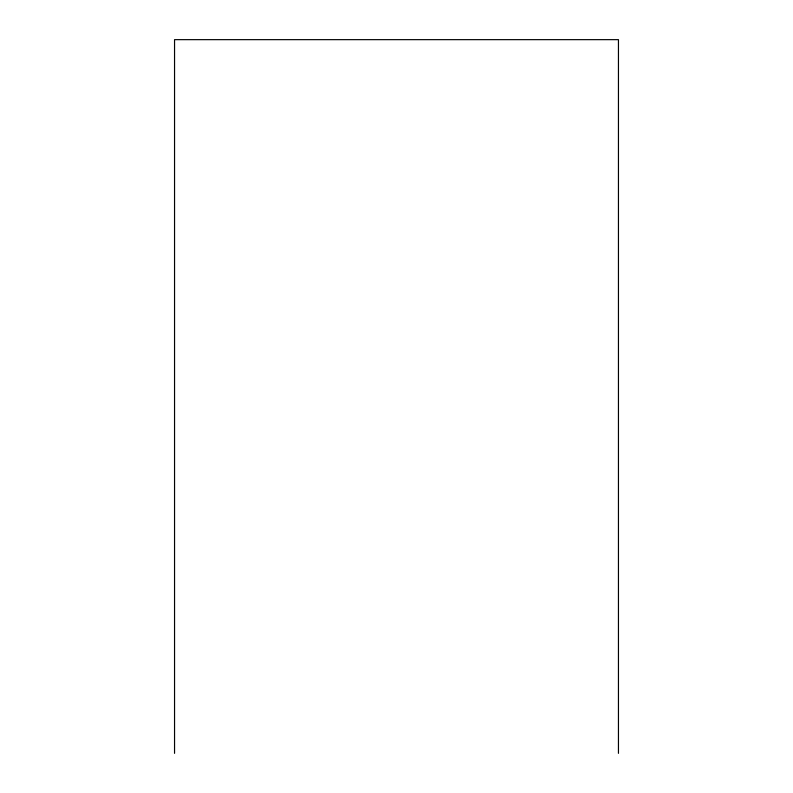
<?xml version="1.0" encoding="UTF-8"?>
<svg xmlns="http://www.w3.org/2000/svg" width="793" height="793" viewBox="0 0 793 793"><rect width="100%" height="100%" fill="white"/><g stroke="black" fill="none" stroke-linecap="round" stroke-linejoin="round"><path stroke-width="1.19" d="M618.451 753.35L618.451 39.65L174.549 39.65L174.549 753.35"/></g></svg>
